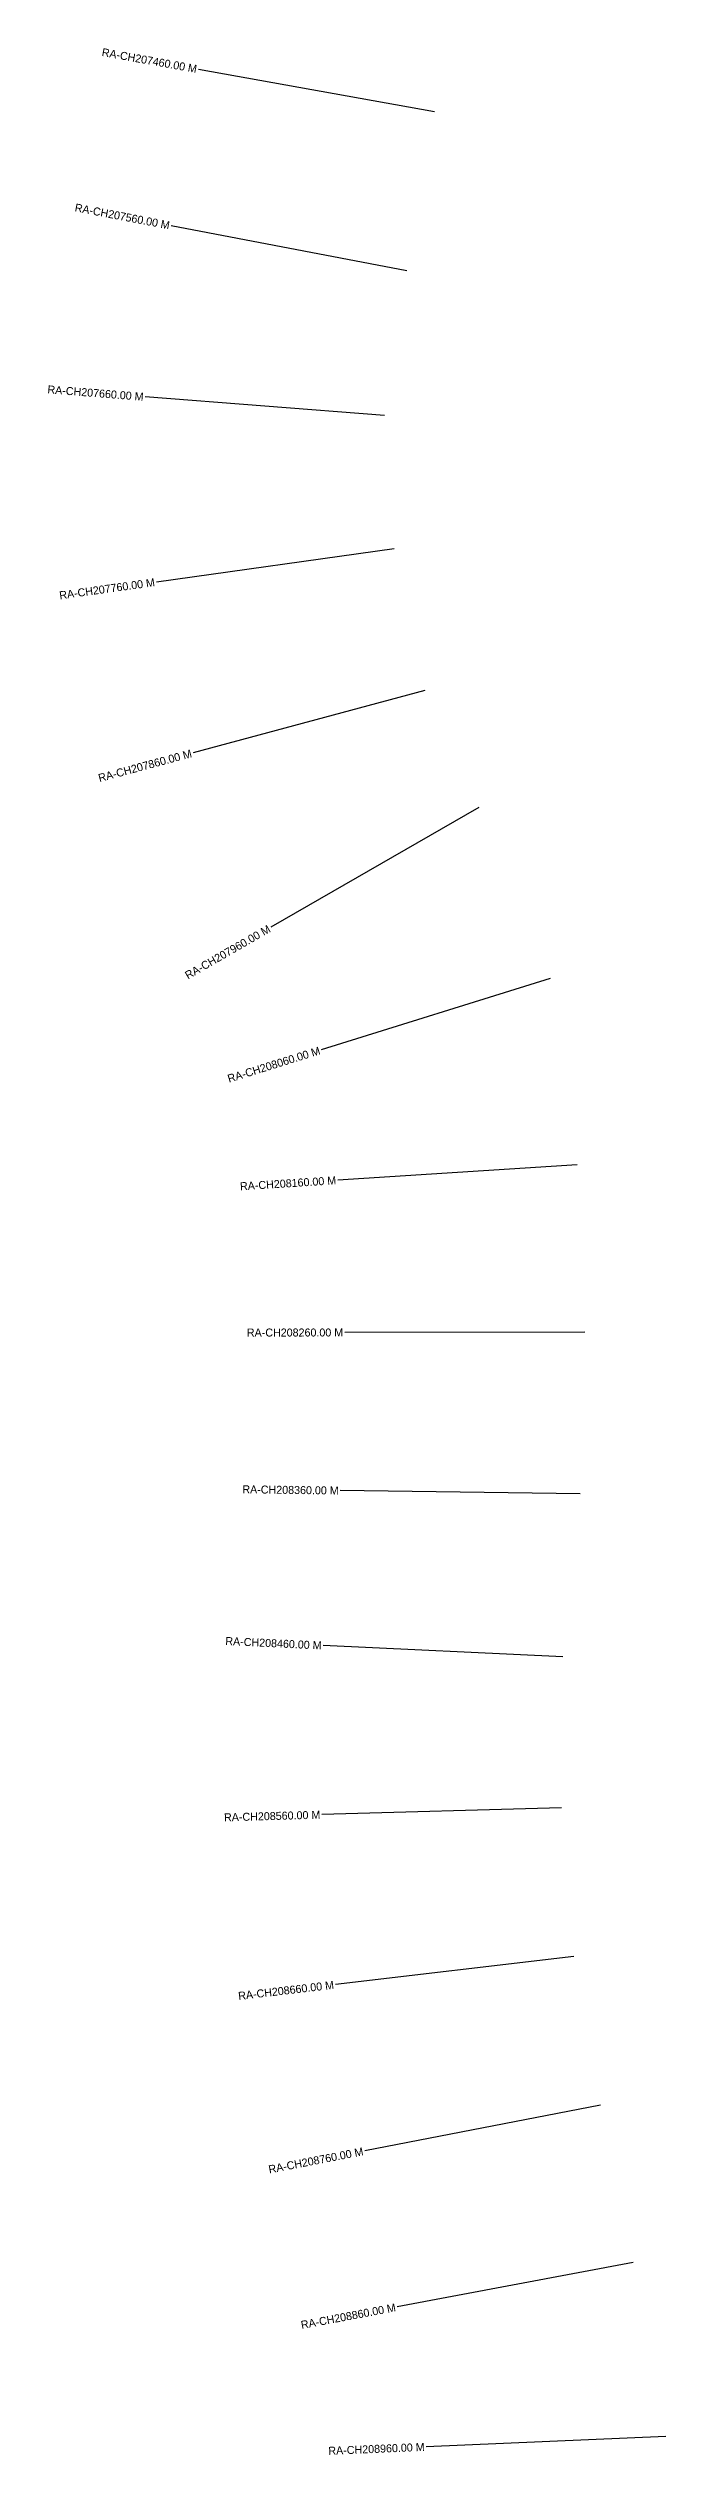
# Model space of a CAD drawing. Header units: metres. Extents: x 274638 to 286830, y 2075726 to 2078809.
# Drawn here: x 274638 to 275024, y 2075726 to 2077230 of the extents above; entities that cross this region are included whole.
import ezdxf
from ezdxf.enums import TextEntityAlignment as Align

# ---------------------------------------------------------------- set-up
doc = ezdxf.new("R2010")
doc.units = ezdxf.units.M
doc.layers.add('CS', color=134, linetype='Continuous')
doc.layers.add('CSMark', color=210, linetype='Continuous')

msp = doc.modelspace()

# ---------------------------------------------------------------- linework, layer by layer
at = {"layer": 'CS'}
for p, q in [((274879.5, 2077189.7), (274731.9, 2077216.3)), ((274879.5, 2077189.7), (274731.9, 2077216.3)), ((274862.2, 2077090.4), (274714.9, 2077118.6)), ((274862.2, 2077090.4), (274714.9, 2077118.6)), ((274848.2, 2077000), (274698.6, 2077011.6)), ((274848.2, 2077000), (274698.6, 2077011.6)), ((274854.2, 2076916.7), (274705.6, 2076896)), ((274854.2, 2076916.7), (274705.6, 2076896)), ((274873.5, 2076828.2), (274728.6, 2076789.3)), ((274873.5, 2076828.2), (274728.6, 2076789.3)), ((274907.2, 2076755.2), (274777.2, 2076680.3)), ((274907.2, 2076755.2), (274777.2, 2076680.3)), ((274951.9, 2076648.2), (274808.7, 2076603.6)), ((274951.9, 2076648.2), (274808.7, 2076603.6)), ((274968.7, 2076531.8), (274819, 2076522.3)), ((274968.7, 2076531.8), (274819, 2076522.3)), ((274973.4, 2076427.3), (274823.4, 2076427.1)), ((274970.6, 2076326.3), (274820.6, 2076328.3)), ((274959.7, 2076224.4), (274809.9, 2076231.5)), ((274959, 2076130.1), (274809.1, 2076125.9)), ((274966.6, 2076037.2), (274817.6, 2076019.7)), ((274983.2, 2075944.3), (274835.9, 2075915.7)), ((275003.6, 2075845.9), (274856.2, 2075818.2)), ((275024.2, 2075737.2), (274874.3, 2075730.8))]:
    msp.add_line(p, q, dxfattribs=at)

# ---------------------------------------------------------------- texts
at = {"layer": 'CSMark'}
for s, rotation, p in [('RA-CH207460.00 M', 349.7766, (274730.9, 2077216.5)), ('RA-CH207460.00 M', 349.7766, (274730.9, 2077216.5)), ('RA-CH207560.00 M', 349.17, (274713.9, 2077118.8)), ('RA-CH207560.00 M', 349.17, (274713.9, 2077118.8)), ('RA-CH207660.00 M', 355.5339, (274697.6, 2077011.7)), ('RA-CH207660.00 M', 355.5339, (274697.6, 2077011.7)), ('RA-CH207760.00 M', 7.9294, (274704.6, 2076895.9)), ('RA-CH207760.00 M', 7.9294, (274704.6, 2076895.9)), ('RA-CH207860.00 M', 15.0478, (274727.6, 2076789)), ('RA-CH207860.00 M', 15.0478, (274727.6, 2076789)), ('RA-CH207960.00 M', 29.9231, (274776.3, 2076679.8)), ('RA-CH207960.00 M', 29.9231, (274776.3, 2076679.8)), ('RA-CH208060.00 M', 17.2943, (274807.8, 2076603.4)), ('RA-CH208060.00 M', 17.2943, (274807.8, 2076603.4)), ('RA-CH208160.00 M', 3.6439, (274818, 2076522.2)), ('RA-CH208160.00 M', 3.6439, (274818, 2076522.2)), ('RA-CH208260.00 M', 0.0629, (274822.4, 2076427.1)), ('RA-CH208360.00 M', 359.2241, (274819.6, 2076328.3)), ('RA-CH208460.00 M', 357.2886, (274808.9, 2076231.5)), ('RA-CH208560.00 M', 1.629, (274808.1, 2076125.8)), ('RA-CH208660.00 M', 6.6961, (274816.6, 2076019.5)), ('RA-CH208760.00 M', 10.9702, (274834.9, 2075915.5)), ('RA-CH208860.00 M', 10.6494, (274855.2, 2075818)), ('RA-CH208960.00 M', 2.4109, (274873.3, 2075730.8))]:
    msp.add_text(s, height=5, rotation=rotation, dxfattribs=at).set_placement(p, align=Align.MIDDLE_RIGHT)

doc.saveas('drawing.dxf')
